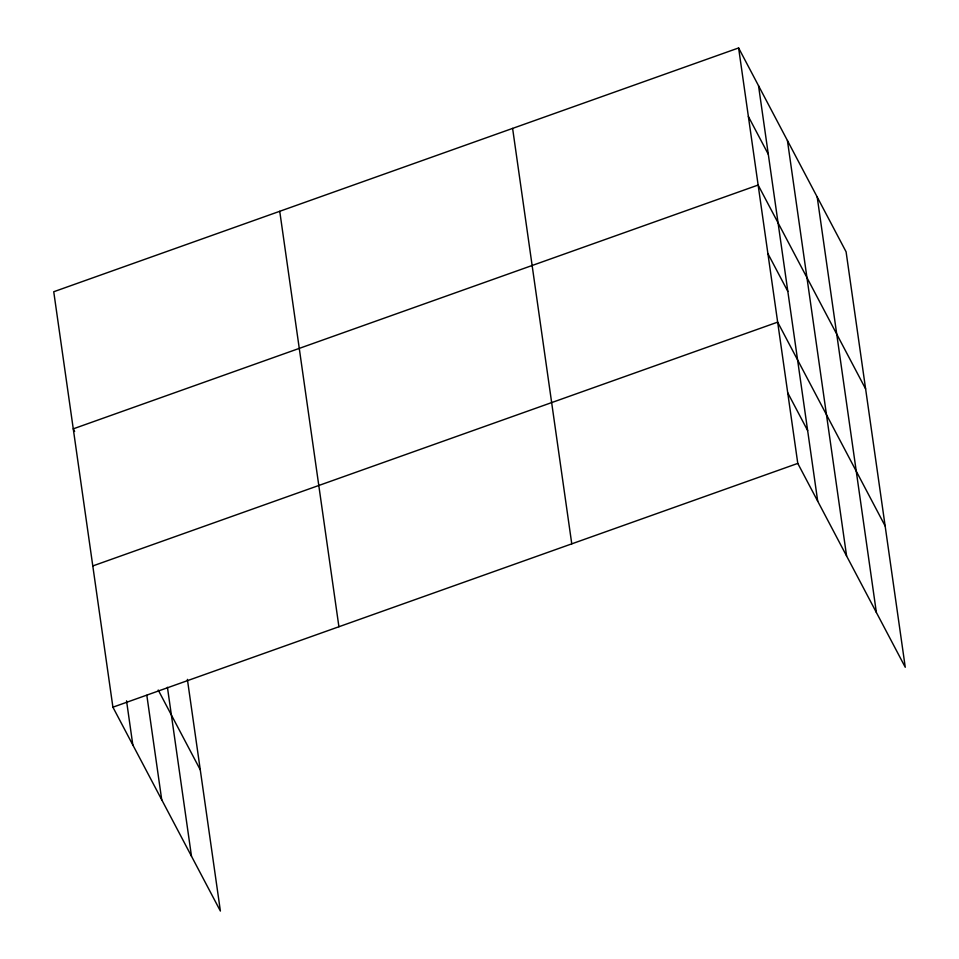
<?xml version="1.0" encoding="UTF-8"?>
<svg xmlns="http://www.w3.org/2000/svg" width="959" height="959" viewBox="0 0 959 959"><rect width="100%" height="100%" fill="white"/><g stroke="black" fill="none" stroke-linecap="round" stroke-linejoin="round"><path stroke-width="1.44" d="M738.61 47.95L797.78 463.401L905.26 667.26L846.09 251.809L738.61 47.95L53.74 291.74L112.91 707.191L220.39 911.05L187.389 679.368M92.783 565.942L777.665 322.14L885.145 526M112.91 707.191L797.78 463.401M748.38 116.495L768.291 154.279M865.617 388.91L758.137 185.051L73.256 428.841L74.634 431.454M767.907 253.596L787.819 291.38M787.723 392.77L807.646 430.555M158.223 690.036L200.263 769.801M817.2 197.003L876.37 612.453M787.423 140.529L846.593 555.98M758.533 85.723L817.703 501.173M512.609 128.398L571.768 543.849M279.74 211.292L338.911 626.742M167.429 687.279L191.488 856.243M146.835 695.311L161.723 799.782M126.54 700.825L132.821 744.975"/></g></svg>
